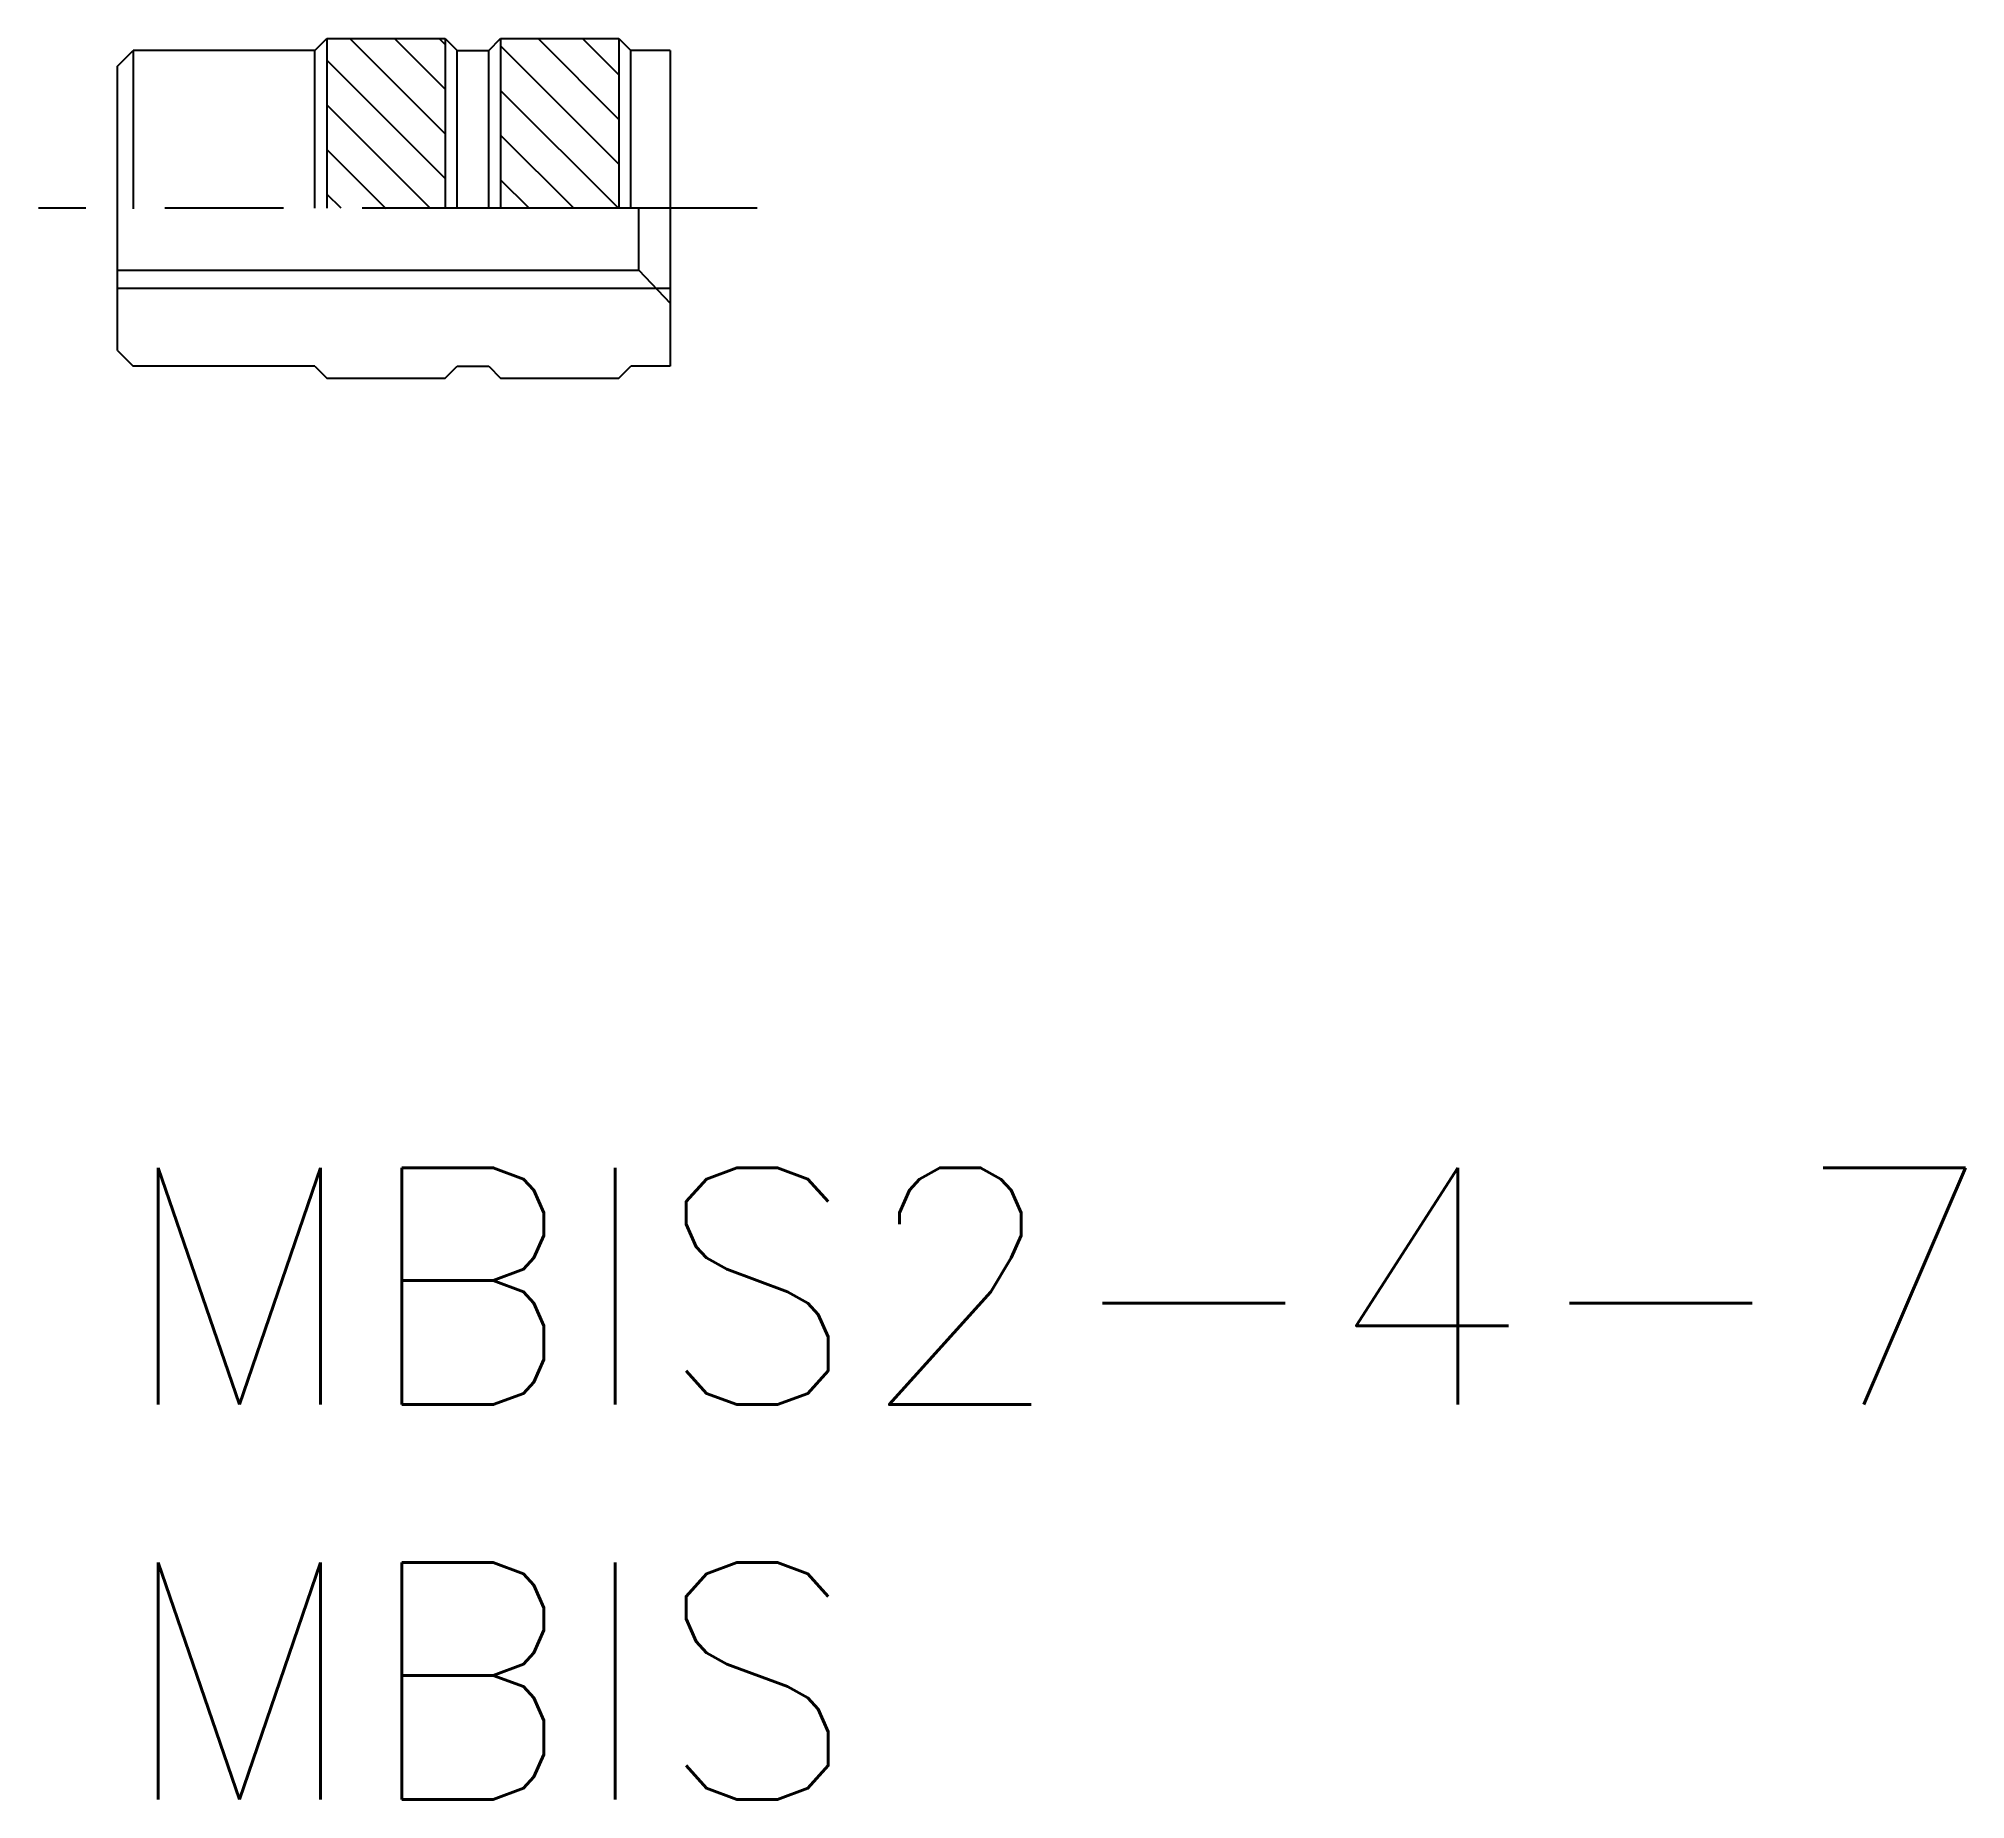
# Model space of a CAD drawing. Extents: x -1 to 23.4, y -8 to 14.3.
import ezdxf

# ---------------------------------------------------------------- set-up
doc = ezdxf.new("R2010")
doc.units = 0
doc.header["$LTSCALE"] = 0.5
doc.linetypes.add('CENTER', pattern=[50.8, 31.75, -6.35, 6.35, -6.35])
doc.linetypes.add('DASHDOT', pattern=[17, 10, -2, 3, -2])
for name, color, linetype in [('MSM_CENTER', 1, 'CENTER'), ('MSM_CONTINUOUS', 7, 'CONTINUOUS'), ('MSM_NARROW', 5, 'CONTINUOUS'), ('MSM_PART_NUMBER', 7, 'CONTINUOUS')]:
    doc.layers.add(name, color=color, linetype=linetype)
doc.styles.get("Standard").update_dxf_attribs({"font": 'txt.shx', "height": 3, "bigfont": 'bigfont.shx'})

msp = doc.modelspace()

# ---------------------------------------------------------------- linework, layer by layer
at = {"layer": 'MSM_CENTER', "linetype": 'DASHDOT'}
msp.add_line((8.1, 12.15), (-1, 12.15), dxfattribs=at)
at = {"layer": 'MSM_CONTINUOUS'}
for p, q in [((2.5, 14.15), (2.65, 14.3)), ((2.65, 14.3), (4.15, 14.3)), ((2.65, 14.3), (2.65, 12.15)), ((4.15, 13.092), (2.942, 14.3)), ((4.15, 13.658), (3.508, 14.3)), ((4.15, 14.224), (4.074, 14.3)), ((4.15, 14.3), (4.3, 14.15)), ((4.15, 14.3), (4.15, 12.15)), ((4.7, 14.15), (4.85, 14.3)), ((4.85, 14.3), (6.35, 14.3)), ((4.85, 14.3), (4.85, 12.15)), ((4.85, 14.209), (6.35, 12.709)), ((6.35, 13.275), (5.325, 14.3)), ((6.35, 13.84), (5.89, 14.3)), ((6.35, 14.3), (6.5, 14.15)), ((6.35, 14.3), (6.35, 12.15)), ((0, 13.95), (0.2, 14.15)), ((0, 10.35), (0, 13.95)), ((2.5, 14.15), (0.2, 14.15)), ((0.2, 14.15), (0.2, 12.143)), ((2.5, 12.15), (2.5, 14.15)), ((4.15, 12.527), (2.65, 14.027)), ((4.3, 12.15), (4.3, 14.15)), ((4.3, 14.15), (4.7, 14.15)), ((4.7, 12.15), (4.7, 14.15)), ((7, 14.15), (6.5, 14.15)), ((6.5, 12.15), (6.5, 14.15)), ((7, 14.15), (7, 10.15)), ((3.961, 12.15), (2.65, 13.461)), ((4.85, 13.643), (6.343, 12.15)), ((5.778, 12.15), (4.85, 13.078)), ((3.402, 12.143), (2.65, 12.895)), ((5.212, 12.15), (4.85, 12.512)), ((2.83, 12.15), (2.65, 12.33)), ((6.6, 11.367), (6.6, 12.143)), ((0, 11.367), (6.6, 11.367)), ((6.6, 11.367), (7, 10.95)), ((0, 10.35), (0.2, 10.15)), ((2.5, 10.15), (0.2, 10.15)), ((2.5, 10.15), (2.65, 10)), ((4.15, 10), (4.3, 10.15)), ((4.3, 10.15), (4.7, 10.15)), ((4.7, 10.15), (4.85, 10)), ((6.35, 10), (6.5, 10.15)), ((7, 10.15), (6.5, 10.15)), ((2.65, 10), (4.15, 10)), ((4.85, 10), (6.35, 10))]:
    msp.add_line(p, q, dxfattribs=at)
at = {"layer": 'MSM_NARROW', "linetype": 'CONTINUOUS'}
msp.add_line((0, 11.14), (7, 11.14), dxfattribs=at)

# ---------------------------------------------------------------- texts
at = {"layer": 'MSM_PART_NUMBER'}
for s, p in [('MBIS2-4-7', (0, -3)), ('MBIS', (0, -8))]:
    msp.add_text(s, height=3, dxfattribs=at).set_placement(p)

doc.saveas('drawing.dxf')
